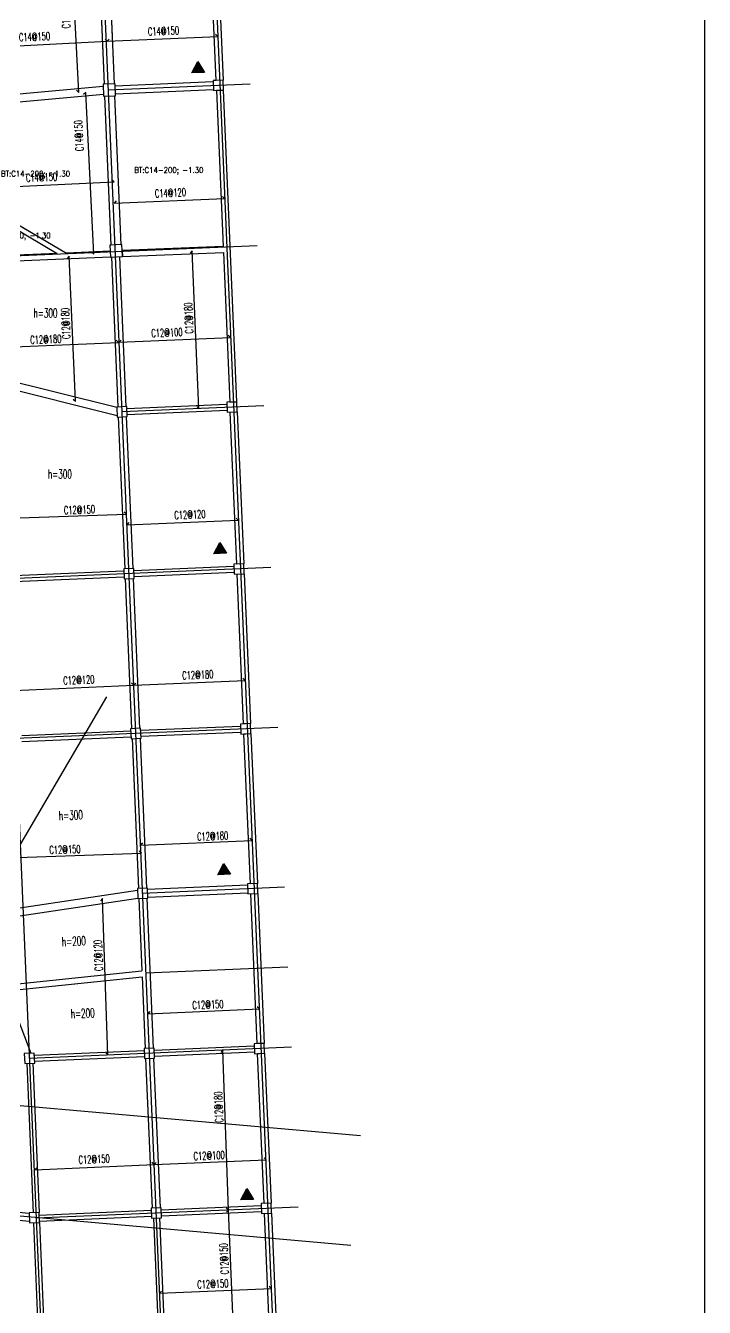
# Model space of a CAD drawing. Header units: millimetres. Extents: x 129427 to 386235, y 419441 to 703525.
# Drawn here: x 352313 to 386235, y 530560 to 594645 of the extents above; entities that cross this region are included whole.
import ezdxf
from ezdxf.enums import TextEntityAlignment as Align

# ---------------------------------------------------------------- set-up
doc = ezdxf.new("R2010")
doc.units = ezdxf.units.MM
doc.header["$LTSCALE"] = 100
for name, color, linetype in [('B-dote', 253, 'Continuous'), ('B-板厚', 2, 'Continuous'), ('B-正筋文字', 7, 'Continuous'), ('B-正筋钢筋', 6, 'Continuous'), ('B-沉降观测点', 5, 'Continuous'), ('COLU', 7, 'Continuous'), ('h斜线-墙', 7, 'Continuous'), ('h斜线-柱', 7, 'Continuous'), ('Q-AXIS', 3, 'Continuous'), ('WALL', 3, 'Continuous'), ('梁虚线', 4, 'Continuous')]:
    doc.layers.add(name, color=color, linetype=linetype)
doc.layers.add('floor13', color=211, linetype='Continuous', lineweight=0, true_color=0xffaaff)
doc.styles.get("Standard").update_dxf_attribs({"font": 'standard'})

# ---------------------------------------------------------------- blocks, each defined once
blk = doc.blocks.new('A$C7FDE0673')
at = {"layer": 'B-沉降观测点'}
blk.add_hatch(color=256, dxfattribs=at).paths.add_polyline_path([(318, 551), (0, 0), (636, 0)], flags=0)
blk.add_lwpolyline([(0, 0), (318, 551), (636, 0)], close=True, dxfattribs=at)

msp = doc.modelspace()

# ---------------------------------------------------------------- hatches: boundary and pattern name
at = {"layer": 'h斜线-墙'}
h = msp.add_hatch(dxfattribs=at)
h.set_pattern_fill('ANSI31', color=256, scale=40, angle=2.443985, style=0)
h.set_pattern_definition([])
h.paths.add_polyline_path([(361505.8, 599495.3), (361855.4, 599510.3), (362179.5, 591917.2), (361829.8, 591902.2)], flags=0)
h = msp.add_hatch(dxfattribs=at)
h.set_pattern_fill('ANSI31', color=256, scale=40, angle=2.443985, style=0)
h.set_pattern_definition([])
h.paths.add_polyline_path([(362200.8, 591417.6), (361851.2, 591402.7), (362183.8, 583609.8), (357138.4, 583394.5), (357151.2, 583094.7), (362196.6, 583310.1), (362516.4, 575816.9), (362866.1, 575831.8)], flags=0)
h = msp.add_hatch(dxfattribs=at)
h.set_pattern_fill('ANSI31', color=256, scale=40, angle=2.443985, style=0)
h.set_pattern_definition([])
h.paths.add_polyline_path([(362537.7, 575317.3), (362887.4, 575332.3), (363211.5, 567739.2), (362861.8, 567724.3)], flags=0)
h = msp.add_hatch(dxfattribs=at)
h.set_pattern_fill('ANSI31', color=256, scale=40, angle=2.443985, style=0)
h.set_pattern_definition([])
h.paths.add_polyline_path([(362883.1, 567224.7), (363232.8, 567239.6), (363552.6, 559746.5), (363202.9, 559731.5)], flags=0)
h = msp.add_hatch(dxfattribs=at)
h.set_pattern_fill('ANSI31', color=256, scale=40, angle=2.443985, style=0)
h.set_pattern_definition([])
h.paths.add_polyline_path([(363224.3, 559232), (363573.9, 559246.9), (363893.8, 551753.7), (363544.1, 551738.8)], flags=0)
h = msp.add_hatch(dxfattribs=at)
h.set_pattern_fill('ANSI31', color=256, scale=40, angle=2.443985, style=0)
h.set_pattern_definition([])
h.paths.add_polyline_path([(363565.4, 551239.3), (363915.1, 551254.2), (364234.9, 543761), (363885.2, 543746.1)], flags=0)
h = msp.add_hatch(dxfattribs=at)
h.set_pattern_fill('ANSI31', color=256, scale=40, angle=2.443985, style=0)
h.set_pattern_definition([])
h.paths.add_polyline_path([(363906.5, 543246.5), (364256.2, 543261.5), (364576, 535768.3), (364226.4, 535753.4)], flags=0)
h = msp.add_hatch(dxfattribs=at)
h.set_pattern_fill('ANSI31', color=256, scale=40, angle=2.443985, style=0)
h.set_pattern_definition([])
h.paths.add_polyline_path([(364247.7, 535253.8), (364597.4, 535268.7), (364831.9, 529773.7), (364482.2, 529758.8)], flags=0)
at = {"layer": 'h斜线-柱'}
h = msp.add_hatch(dxfattribs=at)
h.set_pattern_fill('ANSI31', color=256, scale=40, angle=2.443985, style=0)
h.set_pattern_definition([])
h.paths.add_polyline_path([(356208.4, 591111.8), (356807.9, 591137.4), (356782.3, 591736.9), (356182.8, 591711.3)], flags=0)
h = msp.add_hatch(dxfattribs=at)
h.set_pattern_fill('ANSI31', color=256, scale=40, angle=2.443985, style=0)
h.set_pattern_definition([])
h.paths.add_polyline_path([(361701.3, 591396.3), (362200.8, 591417.6), (362179.5, 591917.2), (361680, 591895.8)], flags=0)
h = msp.add_hatch(dxfattribs=at)
h.set_pattern_fill('ANSI31', color=256, scale=40, angle=2.443985, style=0)
h.set_pattern_definition([])
h.paths.add_polyline_path([(356551.7, 583069.1), (357151.2, 583094.7), (357125.6, 583694.2), (356526.1, 583668.6)], flags=0)
h = msp.add_hatch(dxfattribs=at)
h.set_pattern_fill('ANSI31', color=256, scale=40, angle=2.443985, style=0)
h.set_pattern_definition([])
h.paths.add_polyline_path([(356892.8, 575076.4), (357392.4, 575097.7), (357371.1, 575597.3), (356871.5, 575576)], flags=0)
h = msp.add_hatch(dxfattribs=at)
h.set_pattern_fill('ANSI31', color=256, scale=40, angle=2.443985, style=0)
h.set_pattern_definition([])
h.paths.add_polyline_path([(362387.8, 575310.9), (362887.4, 575332.3), (362866.1, 575831.8), (362366.5, 575810.5)], flags=0)
h = msp.add_hatch(dxfattribs=at)
h.set_pattern_fill('ANSI31', color=256, scale=40, angle=2.443985, style=0)
h.set_pattern_definition([])
h.paths.add_polyline_path([(357238.3, 566983.8), (357737.8, 567005.1), (357716.5, 567504.6), (357216.9, 567483.3)], flags=0)
h = msp.add_hatch(dxfattribs=at)
h.set_pattern_fill('ANSI31', color=256, scale=40, angle=2.443985, style=0)
h.set_pattern_definition([])
h.paths.add_polyline_path([(362733.2, 567218.3), (363232.8, 567239.6), (363211.5, 567739.2), (362711.9, 567717.9)], flags=0)
h = msp.add_hatch(dxfattribs=at)
h.set_pattern_fill('ANSI31', color=256, scale=40, angle=2.443985, style=0)
h.set_pattern_definition([])
h.paths.add_polyline_path([(357579.4, 558991.1), (358078.9, 559012.4), (358057.6, 559511.9), (357558.1, 559490.6)], flags=0)
h = msp.add_hatch(dxfattribs=at)
h.set_pattern_fill('ANSI31', color=256, scale=40, angle=2.443985, style=0)
h.set_pattern_definition([])
h.paths.add_polyline_path([(363074.4, 559225.6), (363573.9, 559246.9), (363552.6, 559746.5), (363053.1, 559725.1)], flags=0)
h = msp.add_hatch(dxfattribs=at)
h.set_pattern_fill('ANSI31', color=256, scale=40, angle=2.443985, style=0)
h.set_pattern_definition([])
h.paths.add_polyline_path([(357920.5, 550998.3), (358420.1, 551019.7), (358398.8, 551519.2), (357899.2, 551497.9)], flags=0)
h = msp.add_hatch(dxfattribs=at)
h.set_pattern_fill('ANSI31', color=256, scale=40, angle=2.443985, style=0)
h.set_pattern_definition([])
h.paths.add_polyline_path([(363415.5, 551232.9), (363915.1, 551254.2), (363893.8, 551753.7), (363394.2, 551732.4)], flags=0)
h = msp.add_hatch(dxfattribs=at)
h.set_pattern_fill('ANSI31', color=256, scale=40, angle=2.443985, style=0)
h.set_pattern_definition([])
h.paths.add_polyline_path([(358261.7, 543005.6), (358761.2, 543026.9), (358739.9, 543526.5), (358240.4, 543505.2)], flags=0)
h = msp.add_hatch(dxfattribs=at)
h.set_pattern_fill('ANSI31', color=256, scale=40, angle=2.443985, style=0)
h.set_pattern_definition([])
h.paths.add_polyline_path([(363756.7, 543240.1), (364256.2, 543261.5), (364234.9, 543761), (363735.4, 543739.7)], flags=0)
h = msp.add_hatch(dxfattribs=at)
h.set_pattern_fill('ANSI31', color=256, scale=40, angle=2.443985, style=0)
h.set_pattern_definition([])
h.paths.add_polyline_path([(352267.1, 542749.8), (352766.7, 542771.1), (352745.4, 543270.6), (352245.8, 543249.3)], flags=0)
h = msp.add_hatch(dxfattribs=at)
h.set_pattern_fill('ANSI31', color=256, scale=40, angle=2.443985, style=0)
h.set_pattern_definition([])
h.paths.add_polyline_path([(364097.8, 535247.4), (364597.4, 535268.7), (364576, 535768.3), (364076.5, 535747)], flags=0)
h = msp.add_hatch(dxfattribs=at)
h.set_pattern_fill('ANSI31', color=256, scale=40, angle=2.443985, style=0)
h.set_pattern_definition([])
h.paths.add_polyline_path([(352507.2, 534780.7), (353006.7, 534802), (352985.4, 535301.5), (352485.9, 535280.2)], flags=0)
h = msp.add_hatch(dxfattribs=at)
h.set_pattern_fill('ANSI31', color=256, scale=40, angle=2.443985, style=0)
h.set_pattern_definition([])
h.paths.add_polyline_path([(358602.8, 535012.9), (359102.4, 535034.2), (359081, 535533.8), (358581.5, 535512.4)], flags=0)

# ---------------------------------------------------------------- linework, layer by layer
at = {"layer": 'B-dote'}
for p, q in [((365014.1, 521988.1), (360190.8, 634994.7)), ((353325.8, 523809), (348791.1, 630054.3)), ((359391.3, 522402.2), (354785.6, 630310.2)), ((363539, 591725), (356445.4, 591422.2)), ((363884.4, 583632.3), (350796.3, 583073.7)), ((364225.5, 575639.6), (357132, 575336.8)), ((364570.9, 567547), (351482.8, 566988.4)), ((349863.9, 550011), (356372.8, 561080.9)), ((364912, 559554.3), (351824, 558995.6)), ((365253.2, 551561.5), (358159.6, 551258.8)), ((365423.8, 547565.2), (358330.2, 547262.4)), ((369044.2, 539130.3), (289446.5, 546189.9)), ((365594.3, 543568.8), (352506.2, 543010.2)), ((368558.3, 533651.8), (297985.4, 539911)), ((365935.5, 535576.1), (352847.4, 535017.5))]:
    msp.add_line(p, q, dxfattribs=at)
at = {"layer": 'B-正筋钢筋'}
for points in [[(354854.5, 591410.2), (354965, 591308.7), (354552, 599406.2), (354450.6, 599295.8)], [(356492.7, 593974.6), (356391.2, 593864.1), (361911.2, 594099.7), (361800.7, 594201.2)], [(349137.5, 593599.5), (349036, 593489), (356391.2, 593864.1), (356280.7, 593965.6)], [(355617, 583312.7), (355727.5, 583211.3), (355314.5, 591308.7), (355213, 591198.3)], [(349086.1, 586570.9), (348984.7, 586460.4), (356744.2, 586835.5), (356633.7, 586937)], [(356838.1, 585882), (356736.6, 585771.5), (362256.6, 586007.1), (362146.1, 586108.5)], [(360866.3, 575602.4), (360976.7, 575500.9), (360640.3, 583383.3), (360538.8, 583272.8)], [(354688.9, 575973.5), (354799.4, 575872), (354490.3, 583112.5), (354388.9, 583002)], [(350212, 578627.9), (350110.6, 578517.4), (356947.7, 578809.3), (356837.3, 578910.7)], [(357085.1, 578921.3), (356983.7, 578810.8), (362553.6, 579048.5), (362443.1, 579150)], [(351119.6, 570107.5), (351017.3, 569997.8), (357350.4, 570218.9), (357240.7, 570321.2)], [(357474.7, 569794.5), (357373.2, 569684), (362943.2, 569921.7), (362832.7, 570023.2)], [(351822.6, 561515.8), (351721.1, 561405.3), (357715.7, 561661.2), (357605.2, 561762.6)], [(357817.1, 561771.6), (357715.7, 561661.1), (363285.6, 561898.9), (363175.1, 562000.3)], [(358158.2, 553778.9), (358056.8, 553668.4), (363626.7, 553906.2), (363516.2, 554007.6)], [(350579.7, 553117.1), (350477.4, 553007.4), (358102.7, 553273.7), (357993, 553376)], [(356316.1, 543279.8), (356425.8, 543177.5), (356151.4, 550994.7), (356049, 550885)], [(358524.9, 545352.3), (358423.5, 545241.8), (363993.4, 545479.5), (363882.9, 545581)], [(362336.8, 535529.5), (362446.5, 535427.2), (362164.6, 543419.5), (362062.2, 543309.8)], [(352881.6, 537551), (352780.2, 537440.5), (358738.6, 537694.8), (358628.1, 537796.2)], [(358840, 537805.3), (358738.6, 537694.8), (364339.2, 537933.8), (364228.7, 538035.3)], [(362597, 529534.3), (362707.5, 529432.9), (362446.5, 535427.2), (362345, 535316.7)], [(359100.3, 531375.1), (358998.8, 531264.6), (364599.4, 531503.7), (364488.9, 531605.1)]]:
    msp.add_lwpolyline(points, dxfattribs=at)
at = {"layer": 'COLU'}
for points in [[(356208.4, 591111.8), (356807.9, 591137.4), (356782.3, 591736.9), (356182.8, 591711.3)], [(361701.3, 591396.3), (362200.8, 591417.6), (362179.5, 591917.2), (361680, 591895.8)], [(356551.7, 583069.1), (357151.2, 583094.7), (357125.6, 583694.2), (356526.1, 583668.6)], [(356892.8, 575076.4), (357392.4, 575097.7), (357371.1, 575597.3), (356871.5, 575576)], [(362387.8, 575310.9), (362887.4, 575332.3), (362866.1, 575831.8), (362366.5, 575810.5)], [(357238.3, 566983.8), (357737.8, 567005.1), (357716.5, 567504.6), (357216.9, 567483.3)], [(362733.2, 567218.3), (363232.8, 567239.6), (363211.5, 567739.2), (362711.9, 567717.9)], [(357579.4, 558991.1), (358078.9, 559012.4), (358057.6, 559511.9), (357558.1, 559490.6)], [(363074.4, 559225.6), (363573.9, 559246.9), (363552.6, 559746.5), (363053.1, 559725.1)], [(357920.5, 550998.3), (358420.1, 551019.7), (358398.8, 551519.2), (357899.2, 551497.9)], [(363415.5, 551232.9), (363915.1, 551254.2), (363893.8, 551753.7), (363394.2, 551732.4)], [(358261.7, 543005.6), (358761.2, 543026.9), (358739.9, 543526.5), (358240.4, 543505.2)], [(363756.7, 543240.1), (364256.2, 543261.5), (364234.9, 543761), (363735.4, 543739.7)], [(352267.1, 542749.8), (352766.7, 542771.1), (352745.4, 543270.6), (352245.8, 543249.3)], [(364097.8, 535247.4), (364597.4, 535268.7), (364576, 535768.3), (364076.5, 535747)], [(352507.2, 534780.7), (353006.7, 534802), (352985.4, 535301.5), (352485.9, 535280.2)], [(358602.8, 535012.9), (359102.4, 535034.2), (359081, 535533.8), (358581.5, 535512.4)]]:
    msp.add_lwpolyline(points, close=True, dxfattribs=at)
at = {"layer": 'floor13'}
for p, q in [((356232.8, 591713.4), (355913, 599206.6)), ((356412.5, 599227.9), (356732.4, 591734.7)), ((361829.8, 591902.2), (361505.8, 599495.3)), ((348791.8, 590935.1), (356187.6, 591599.8)), ((356182.8, 591711.3), (356232.8, 591713.4)), ((356187.6, 591599.8), (356182.8, 591711.3)), ((356732.4, 591734.7), (356782.3, 591736.9)), ((356782.3, 591736.9), (356786.6, 591637)), ((356786.6, 591637), (361682.1, 591845.9)), ((361680, 591895.8), (361829.8, 591902.2)), ((361682.1, 591845.9), (361680, 591895.8)), ((356204.7, 591199.7), (351625, 590788.1)), ((356208.4, 591111.8), (356204.7, 591199.7)), ((356258.4, 591113.9), (356208.4, 591111.8)), ((356576.1, 583670.7), (356258.4, 591113.9)), ((356807.9, 591137.4), (356757.9, 591135.3)), ((356757.9, 591135.3), (357075.6, 583692)), ((361699.2, 591446.3), (356803.6, 591237.3)), ((356803.6, 591237.3), (356807.9, 591137.4)), ((361701.3, 591396.3), (361699.2, 591446.3)), ((361851.2, 591402.7), (361701.3, 591396.3)), ((362183.8, 583609.8), (361851.2, 591402.7)), ((353892.4, 583255.9), (350640.6, 585167.9)), ((350767.3, 585383.4), (354352.3, 583275.5)), ((351043.9, 583134.3), (353892.4, 583255.9)), ((354352.3, 583275.5), (356538.9, 583368.9)), ((356526.1, 583668.6), (356576.1, 583670.7)), ((356538.9, 583368.9), (356526.1, 583668.6)), ((357075.6, 583692), (357125.6, 583694.2)), ((357125.6, 583694.2), (357138.4, 583394.5)), ((357138.4, 583394.5), (362183.8, 583609.8))]:
    msp.add_line(p, q, dxfattribs=at)
at = {"layer": 'Q-AXIS'}
msp.add_lwpolyline([(156734.8, 703525.4), (386234.8, 703525.4), (386234.8, 467498.7), (156734.8, 467498.7)], close=True, dxfattribs=at)
at = {"layer": 'WALL'}
for points in [[(361505.8, 599495.3), (361855.4, 599510.3), (362179.5, 591917.2), (361829.8, 591902.2)], [(362200.8, 591417.6), (361851.2, 591402.7), (362183.8, 583609.8), (357138.4, 583394.5), (357151.2, 583094.7), (362196.6, 583310.1), (362516.4, 575816.9), (362866.1, 575831.8)], [(362537.7, 575317.3), (362887.4, 575332.3), (363211.5, 567739.2), (362861.8, 567724.3)], [(362883.1, 567224.7), (363232.8, 567239.6), (363552.6, 559746.5), (363202.9, 559731.5)], [(363224.3, 559232), (363573.9, 559246.9), (363893.8, 551753.7), (363544.1, 551738.8)], [(363565.4, 551239.3), (363915.1, 551254.2), (364234.9, 543761), (363885.2, 543746.1)], [(363906.5, 543246.5), (364256.2, 543261.5), (364576, 535768.3), (364226.4, 535753.4)], [(364247.7, 535253.8), (364597.4, 535268.7), (364831.9, 529773.7), (364482.2, 529758.8)]]:
    msp.add_lwpolyline(points, close=True, dxfattribs=at)
at = {"layer": '梁虚线'}
for p, q in [((355912.9, 599208.1), (356232.7, 591715)), ((356412.6, 599225.6), (356732.5, 591732.4)), ((356189, 591599.9), (348791.7, 590935.1)), ((356788.1, 591637), (361683.6, 591846)), ((356204.7, 591199.7), (351625, 590788.1)), ((356258.4, 591113.9), (356576.1, 583670.7)), ((356758, 591132.9), (357075.7, 583689.7)), ((356802.1, 591237.2), (361697.6, 591446.2)), ((350640.6, 585167.9), (353892.4, 583255.9)), ((350767.3, 585383.4), (354352.3, 583275.5)), ((353892.4, 583255.9), (351044.3, 583134.3)), ((356539.3, 583368.9), (354352.3, 583275.5)), ((356551.7, 583069.1), (351054.8, 582834.5)), ((356601.7, 583071.3), (356921.4, 575579.7)), ((357001.4, 583086.8), (357321.2, 575593.6)), ((350164.8, 576825.9), (356889.5, 575159.4)), ((350307.4, 577202.7), (356871.5, 575576)), ((357376.5, 575497.4), (362371.9, 575710.6)), ((356942.7, 575080.1), (357266.8, 567487)), ((357342.5, 575094), (357666.6, 567501)), ((357387, 575197.6), (362382.4, 575410.8)), ((351727.4, 567148.9), (357222.3, 567383.5)), ((357721.9, 567404.8), (362717.3, 567618)), ((357732.4, 567105), (362727.8, 567318.2)), ((351737.8, 566849.1), (357232.8, 567083.6)), ((357288.1, 566987.5), (357608, 559494.3)), ((357687.9, 567001.4), (358007.7, 559508.3)), ((358063, 559412.1), (363058.5, 559625.3)), ((352117.3, 559158.3), (357563.5, 559390.7)), ((352130.1, 558858.6), (357574, 559090.9)), ((357629.3, 558994.7), (357949.1, 551501.6)), ((358029, 559008.7), (358348.9, 551515.5)), ((358073.5, 559112.2), (363069, 559325.5)), ((350121.2, 550252), (357903.8, 551422.5)), ((358402.4, 551469.3), (363397.9, 551682.5)), ((358416.4, 551069.5), (363411.8, 551282.8)), ((350087.9, 549842.4), (357917.8, 551020.1)), ((357970.4, 551002), (358124.5, 547391.6)), ((358370.2, 551016), (358690, 543522.8)), ((351284.5, 546671.9), (358124.5, 547391.6)), ((351394.1, 546381.8), (358137.3, 547091.3)), ((358137.3, 547091.3), (358290.3, 543508.8)), ((351394.1, 546381.8), (352571.3, 543262.6)), ((358745.3, 543426.6), (363740.8, 543639.8)), ((352750.8, 543170.8), (358245.8, 543405.3)), ((352761.3, 542870.9), (358256.2, 543105.5)), ((358311.6, 543009.3), (358631.4, 535516.1)), ((358711.3, 543023.2), (359031.1, 535530.1)), ((358755.8, 543126.8), (363751.2, 543340)), ((352367, 542755.2), (352685.6, 535289.9)), ((352666.8, 542765.6), (352985.5, 535300.4)), ((346711.6, 535790.2), (352487.9, 535277.9)), ((346676.7, 535391.7), (352501.9, 534875.1)), ((352990.9, 535173.7), (358586.9, 535412.6)), ((353003.6, 534874), (358597.4, 535112.7)), ((359086.5, 535433.9), (364081.9, 535647.1)), ((359096.9, 535134.1), (364092.4, 535347.3)), ((352707, 534789.3), (352945.9, 529192.3)), ((353006.7, 534802.1), (353245.6, 529205.1)), ((358702.7, 535018.3), (358937.2, 529523.3)), ((359002.5, 535028.8), (359237, 529533.8))]:
    msp.add_line(p, q, dxfattribs=at)

# ---------------------------------------------------------------- block references
at = {"layer": 'B-沉降观测点', "rotation": 2.443980283921606}
for p in [(360620.2, 592279.9), (361722.4, 568237.1), (361914.7, 552190.6), (363070.4, 535932.1)]:
    msp.add_blockref('A$C7FDE0673', p, dxfattribs=at)

# ---------------------------------------------------------------- texts
at = {"layer": 'B-板厚', "width": 0.65}
for s, rotation, p in [('h=300', 360, (352707.5, 580047.2)), ('h=300', 360, (353425.9, 571994.5)), ('h=300', 2.443985, (353983.2, 554915.8)), ('h=200', 2.443985, (354132.4, 548617.8)), ('h=200', 2.443985, (354576.1, 545010.7))]:
    msp.add_text(s, height=450, rotation=rotation, dxfattribs=at).set_placement(p)
at = {"layer": 'B-正筋文字', "width": 0.65}
for s, rotation, p in [('C14@150', 92.443522, (354546.1, 594513.5)), ('C14@150', 2.443522, (351986.5, 593857.8)), ('C14@150', 2.444127, (358434.7, 594143.5)), ('C14@150', 92.443522, (355207.6, 588373.7)), ('C14@150', 2.443522, (352339.5, 586829.2)), ('C14@120', 2.444127, (358780.1, 586050.9)), ('C12@180', 92.443825, (360697.1, 579254.9)), ('C12@180', 92.443825, (354547.1, 578984.1)), ('C12@100', 2.443825, (358604.1, 579065)), ('C12@180', 2.443825, (352553.2, 578727.1)), ('C12@150', 2.000237, (354232.8, 570211.7)), ('C12@120', 2.443825, (359754, 569964.9)), ('C12@120', 2.443825, (354203, 561696.2)), ('C12@180', 2.443825, (360149.5, 561953.1)), ('C12@180', 2.443825, (360889.9, 553891)), ('C12@150', 2.000237, (353505.9, 553226.2)), ('C12@120', 92.000237, (356170.8, 547380.3)), ('C12@150', 2.443825, (360655.6, 545464.4)), ('C12@180', 92.000237, (362184, 539805)), ('C12@100', 2.443985, (360715.1, 537916.5)), ('C12@150', 2.443985, (354968.3, 537736.4)), ('C12@150', 92.44385, (362465.4, 532218.2)), ('C12@150', 2.443985, (360900.3, 531499.7))]:
    msp.add_text(s, height=400, rotation=rotation, dxfattribs=at).set_placement(p)
at = {"layer": 'floor13'}
for p in [(352809.7, 587237.6), (359470.8, 587420.4), (351835.7, 584151.1)]:
    msp.add_text('BT:C14-200; -1.30', height=280, dxfattribs=at).set_placement(p, align=Align.MIDDLE_CENTER)

doc.saveas('drawing.dxf')
